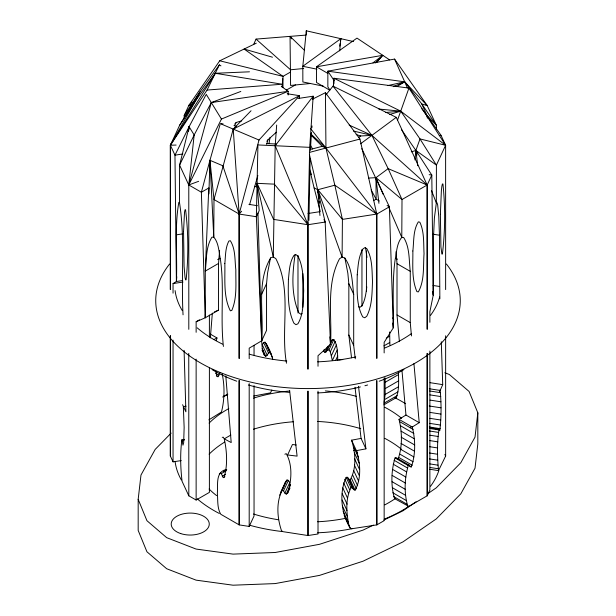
<?xml version="1.0" encoding="UTF-8"?>
<svg xmlns="http://www.w3.org/2000/svg" width="616" height="616" viewBox="0 0 616 616"><rect width="100%" height="100%" fill="white"/><g stroke="black" fill="none" stroke-linecap="round" stroke-linejoin="round"><path stroke-width="0.92" d="M170.347 456.11L170.363 335.797M170.363 289.597L170.378 145.222L179.587 125.387L200.108 91.653L219.381 64.873L220.944 65.897M288.157 94.987L288.157 91.307L281.296 86.309M333.895 83.791L333.903 78.247L408.932 88.088L445.622 145.284L445.637 289.597M183.052 314.838C180.989 277.523 185.285 239.655 179.502 202.61L179.587 165.119L189.097 126.734L205.782 95.157M299.53 98.452L299.538 95.688L287.225 93.74M313.174 98.96L313.182 96.196L298.121 98.483M445.653 456.033L438.53 470.609C437.291 456.964 436.883 442.735 439.085 429.267L430.037 427.866M439.085 429.267L439.809 430.569C441.403 417.302 441.403 403.742 440.171 390.436L442.712 384.638L441.287 341.741M184.169 118.311L184.199 115.438L188.819 105.482L219.735 60.792L256.287 43.166M427.204 353.376L427.242 495.772L408.801 506.421L394.54 498.59C390.744 485.654 391.152 470.855 395.033 457.973L396.05 457.565L409.301 465.219L410.264 466.712L411.265 466.936C415.785 454.485 415.477 439.801 412.266 427.011L399.006 419.357L405.959 415.03L419.219 422.684L412.266 427.011L411.265 426.472L410.264 427.851M407.792 506.244C403.996 493.308 404.412 478.509 408.285 465.619L409.301 465.219M384.153 377.839L384.153 520.651L376.769 524.917L376.769 380.572L376.884 524.878L351.69 528.774L350.312 528.228C341.125 513.436 338.977 493.2 346.138 477.331L347.524 477.3L348.841 479.148L353.692 489.605L355.062 490.19C361.6 478.786 360.429 462.924 356.418 450.635L355.062 449.726L353.692 450.743M349.049 525.825C346.431 513.559 345.137 499.23 350.989 487.787L352.375 487.757L353.692 489.605M257.911 145.907L256.356 216.724L261.692 340.817L249.195 348.156L249.195 358.697M276.669 125.033L275.19 145.746L273.281 257.011L275.845 258.643C292.354 290.791 280.342 328.952 286.494 363.209M308 369.061L307.946 224.709L275.19 145.746L313.182 96.196L309.709 147.347L307.946 224.709L307.938 369.069M310.156 159.02L308.924 220.389M310.349 150.389L311.504 132.479M173.05 293.154L173.05 283.576L176.399 281.512C177.516 255.255 174.274 228.39 178.817 202.364L179.502 202.61M389.889 345.052L389.651 331.97M398.013 459.282C402.525 446.839 402.217 432.147 399.006 419.357M196.134 332.301L196.134 321.752L205.282 317.764L205.398 313.921M208.955 193.901L209.124 188.142M209.748 167.021L209.948 160.299L220.074 124.555M239.185 358.412L239.139 214.045L222.838 165.766L209.948 160.299L209.078 187.803L201.378 192.238L188.758 184.954L179.587 165.119L194.171 134.981L211.296 102.572L240.817 91.453M348.841 479.148L350.211 479.741C356.749 468.337 355.578 452.475 351.567 440.178L361.068 438.4L365.919 448.848L356.418 450.635M384.084 402.348L385.169 394.44L385.054 377.87M383.799 404.866L396.219 397.69C399.445 389.605 398.567 380.488 398.413 371.949M208.778 187.996L205.282 271.094L205.282 317.764L218.541 310.11L218.541 263.44L219.596 250.481M209.463 171.764L209.948 160.299L210.31 162.17M333.387 86.71L333.903 78.247L400.723 111.15L445.622 145.284L436.413 165.119L436.336 202.964L434.395 217.933L433.495 237.291L433.225 295.249L429.876 311.742L429.876 322.284M311.873 127.797L312.027 125.918M210.349 337.853L212.351 313.105M182.736 280.534L176.399 281.512L176.792 276.738M188.943 128.644L189.097 126.734L194.171 134.981L188.789 184.954L188.804 329.329M339.693 50.889L340.81 38.677L302.818 66.289L302.856 81.959L323.385 86.178M366.79 286.856C366.004 293.324 365.165 300.061 361.9 305.821L359.883 307.322L358.543 306.737M270.493 257.935L267.544 273.134L266.551 283.691L266.551 330.361L261.692 340.817C264.11 314.145 256.025 282.251 270.724 257.85L273.281 257.011L257.072 183.345L274.328 184.145L307.946 224.709L325.171 222.06L309.394 154.4M353.522 41.58L306.291 30.8L302.818 66.289L316.94 69.184M414.938 159.944L415.892 150.458L419.997 138.931L400.723 111.15L378.863 109.055M308.008 391.191L308.062 535.543L282.875 531.647L281.497 530.669C277.246 518.187 275.922 502.294 282.166 490.444L283.56 490.837L284.869 493.093L286.24 494.109L287.603 493.2C291.614 480.911 292.785 465.042 286.24 453.638L284.869 454.231M444.868 372.757L449.318 374.482L469.061 391.437L477.823 412.805L477.823 443.882L475.021 468.198L460.83 493.801L436.228 518.949L402.887 541.934L363.078 561.184L319.512 575.39L275.167 583.583L233.056 585.2L196.057 580.141L166.682 568.737L146.939 551.782L138.177 530.422L138.177 499.337L140.979 475.028L155.17 449.426L171.132 433.11M282.744 78.679L282.097 86.995M477.823 412.805L475.021 437.114L460.83 462.716L436.228 487.864L427.697 493.747M188.619 130.53L189.097 126.734L174.967 155.17L176.399 281.512M188.473 131.362L189.097 126.734L189.389 128.636M339.724 46.162L340.132 43.359M340.402 41.48L340.81 38.677L340.278 40.51M268.961 143.721L270.054 137.468M295.118 254.439C292.284 273.596 290.983 294.579 298.76 312.728L300.77 314.229L302.11 313.644M439.439 391.699L439.809 390.105L440.171 390.436L429.306 388.758M275.19 145.746L275.637 143.921M216.324 340.54L216.994 337.961L210.364 334.134M223.408 346.423C220.181 317.587 224.54 288.396 220.443 259.613C218.849 252.06 218.926 243.251 213.767 237.06L213.991 199.53L209.948 160.299L201.378 192.238L205.282 317.764M239.139 214.045L259.013 140.032L299.538 95.688L233.225 129.106L213.991 199.53L239.139 214.045L233.225 129.106L251.043 110.757M188.789 184.954L211.296 102.572L288.157 91.307L221.444 119.065L188.789 184.954L198.645 181.312M249.565 204.758L257.858 175.475M266.666 144.36L267.96 139.786L276.376 132.201M226.072 469.523C215.161 472.195 218.141 484.992 217.348 493.247C218.002 500.184 217.032 508.123 220.79 514.268L239.231 524.917L239.185 380.549M397.566 120.02L408.932 88.088M284.523 484.746L285.685 481.489L287.025 479.987L288.411 480.388L289.72 482.644L284.869 493.093M215.677 371.348L216.994 376.191L217.987 376.738L219.95 372.749M184.6 439.37L181.882 439.793C180.072 453.422 180.442 467.621 182.074 481.296L188.819 495.842L188.758 353.353M253.707 44.306L256.048 39.101L306.106 35.089M271.802 390.051L270.54 392.846L253.607 396.034M261.692 294.148L266.551 283.691M324.355 349.295L323.546 351.043L324.909 352.367L326.28 351.775L332.44 339.47L333.834 339.508C337.899 345.522 337.422 353.415 337.799 360.399M324.909 352.367L327.735 346.269M326.28 351.775L329.106 345.676M330.322 343.066L332.44 339.47M337.206 350.027L332.355 360.476L330.315 351.875L328.975 349.957L333.834 339.508M239.116 380.534L239.116 524.878L249.195 526.434L254.046 515.985L254.046 385.631M330.315 351.875L335.166 341.418M331.477 355.494L336.328 345.037M335.705 360.275L337.722 355.925M280.834 491.938L285.685 481.489M279.672 495.195L281.289 491.714M282.097 489.974L284.115 485.616M282.166 490.444L287.025 479.987M283.56 490.837L288.411 480.388M325.972 94.818L333.017 86.124L396.265 117.356L427.158 185.008L427.196 329.329L427.181 185.023L431.801 175.067L415.892 150.458L401.44 129.63M289.79 486.155L290.598 484.407M286.24 494.109L290.282 485.393M287.603 493.2L290.028 487.972M170.347 289.559L170.347 145.214L207.068 90.059L219.381 64.873M234.411 125.864L236.198 122.484L241.665 120.851M272.711 359.259C271.294 353.214 268.599 347.155 265.011 342.157L263.625 342.558L262.308 344.814L267.159 355.263L265.789 356.279L264.433 355.378L262 350.027M267.159 355.263L268.476 353.014L269.862 352.614L271.202 354.115M249.488 71.81L215.277 73.273L170.378 145.222L174.967 155.17L182.852 153.954M179.587 125.387L196.004 100.046L215.277 73.273L282.097 84.23L207.068 90.059M266.782 141.295L267.96 139.786M376.807 62.285L382.775 55.317L316.462 66.797L316.493 82.475L329.475 90.028M239.116 358.404L239.116 214.06L241.649 211.25M375.506 62.94L382.775 55.317L372.973 62.894M234.865 123.855L236.198 122.484M191.514 106.291L188.819 105.482L192.177 102.094M188.843 105.498L190.259 104.219M257.457 185.855L256.117 186.856L254.778 186.271M358.427 137.653L360.714 135.967L371.902 135.381L427.158 185.008L402.009 199.53L401.778 237.322C396.619 243.513 396.704 252.321 395.11 259.875C391.976 282.39 393.755 305.174 393.301 327.82L384.153 342.373L384.153 352.914M360.476 143.828L396.265 117.356M368.514 178.055L375.968 177.67L388.157 168.653L427.158 185.008M416.07 501.763L402.887 510.849L383.845 520.058M208.87 419.873L221.46 412.027C224.601 399.676 224.825 386.309 222.16 373.858M396.743 86.656L404.704 81.843L427.211 105.552L436.413 125.387L436.421 129.167M218.541 263.44L205.282 271.094C206.637 259.837 205.667 247.147 211.896 237.214L213.767 237.06L209.948 160.299M373.712 200.562L376.137 199.16L379.317 200.985M196.134 321.752L199.453 319.843M386.232 338.223L389.543 336.305M383.899 345.899L389.697 342.55M230.877 435.027L224.247 438.854C226.95 451.266 227.743 464.787 224.247 477.092L223.254 477.631L221.29 473.642L220.274 472.872M219.296 474.012L220.952 473.057M223.439 471.625L226.75 469.708M221.29 473.642L226.265 470.77M222.253 476.253L225.564 474.335M385.323 382.182L398.575 374.536M223.254 477.631L224.909 476.676M385.4 388.473L398.652 380.827M188.758 495.772L196.134 500.038L209.394 492.384L209.394 367.775M385.169 394.44L398.421 386.794M384.654 399.538L397.905 391.884M383.891 403.288L397.151 395.634M290.336 72.157L282.983 76.353L219.735 60.792M286.325 90.113L295.464 84.892M233.225 129.106L234.904 128.19M213.898 339.601L216.994 337.961M312.535 99.145L325.433 92.693L359.952 139.047L376.761 214.075L376.815 358.412L376.769 214.099L389.389 206.814L361.8 148.656M223.5 396.265L227.828 394.178M373.458 525.078L363.078 530.099L319.512 544.305L275.167 552.498L233.056 554.115L196.057 549.056L166.682 537.66L146.939 520.697L138.177 499.337M214.383 311.927L218.541 310.11M393.231 86.663L404.704 81.843L421.829 103.996L436.413 125.387L426.903 115.377L421.767 108.732M389.674 114.491L400.723 111.15L385.562 112.497M411.288 151.852L415.892 150.458L436.413 165.119L419.997 138.931L445.622 145.284L441.033 135.335L426.903 115.377L421.829 103.996L427.211 105.552L394.556 59.082L327.843 71.171L327.858 86.864L329.953 90.021M310.603 149.395L322.23 146.323L325.949 148.04L376.761 214.075L342.411 219.388L317.841 189.705L314.114 187.98L309.455 168.468M309.848 152.306L359.952 139.047M319.95 215.5L317.841 189.705L334.835 185.208L376.761 214.075M222.253 437.391L223.254 437.168L224.247 438.854L231.2 442.558L225.803 375.929M387.857 85.562L404.704 81.843L327.843 71.171L334.041 80.504M338.946 359.99L342.75 359.567M395.21 397.874L396.219 397.69M308.023 213.506L320.32 211.604M176.399 234.842L182.736 233.864M173.05 283.576L183.006 282.036M186.055 406.198L183.337 406.614L184.145 427.473L183.668 442.627L182.975 445.183L181.882 439.793M182.259 440.779L184.069 440.494M170.347 335.751L170.347 456.033L173.05 461.854L181.196 460.591M439.285 135.605L441.033 135.335M303.703 68.499L290.567 69.785L256.048 39.101M310.418 83.507L290.59 85.447L290.051 36.375L304.42 50.25M211.296 102.572L213.19 102.395M182.606 404.727L185.886 411.781L184.092 350.35M176.099 145.068L170.347 145.214L196.004 100.046L200.108 91.653L184.199 115.438L185.955 115.708M327.589 349.926L328.975 349.957M266.512 143.559L276.099 144.005M257.935 144.945L309.709 147.347M221.252 123.716L223.084 123.87M296.25 444.975L292.454 444.513L287.603 454.97L297.097 456.125L289.635 390.706M248.91 204.373L257.419 205.69M433.102 234.219L439.439 235.204L439.855 298.845M239.116 214.06L256.356 216.724L259.19 210.657L257.072 183.345L273.589 219.388L307.946 224.709L307.723 221.96M433.102 285.478L439.439 286.455M430.037 382.675L442.712 384.638M429.637 390.975L440.494 392.661M429.891 394.879L440.756 396.565M430.06 400.1L440.917 401.778M429.206 405.99L440.979 407.815M430.06 412.412L440.917 414.091M429.891 418.341L440.756 420.02M429.637 423.361L440.494 425.04M429.306 426.988L440.171 428.667M429.66 428.49L438.715 429.883M429.306 430.961L438.353 432.363M429.899 435.212L438.045 436.475M429.66 440.571L437.807 441.834M429.521 446.685L437.668 447.947M429.498 452.991L437.645 454.254M429.583 458.912L437.73 460.175M429.768 463.894L437.914 465.157M430.045 467.49L438.192 468.745M429.483 469.207L438.53 470.609M429.175 174.659L431.801 175.067L433.225 295.249L432.771 291.437M215.277 73.273L217.14 73.666M353.392 131.023L371.902 135.381L388.157 168.653L402.009 199.53L375.968 177.67L376.137 199.16L371.14 189.959M272.48 57.203L244.098 49.041L282.983 76.353L282.99 87.403M356.187 134.573L360.714 135.967M233.988 125.379L236.559 126.472M220.328 123.639L259.013 140.032M349.18 125.11L371.902 135.381L333.017 86.124M425.664 104.635L427.242 105.544M396.065 251.628L397.012 263.702L410.264 271.356L410.264 322.607L411.457 335.951M397.012 263.702L397.012 314.953L410.264 322.607M399.9 421.775L413.159 429.421M400.608 425.825L413.86 433.479M401.062 431.138L414.314 438.792M401.216 437.206L414.468 444.852M401.062 443.451L414.314 451.105M400.608 449.28L413.86 456.933M399.9 454.154L413.159 461.8M399.006 457.596L412.266 465.249M403.811 462.631L405.467 463.586M407.954 465.026L411.265 466.936M395.033 457.973L408.285 465.619M394.055 460.244L407.307 467.89M393.2 464.171L406.46 471.825M392.561 469.392L405.813 477.046M215.677 373.442L218.988 375.352M392.184 475.429L405.436 483.083M216.332 375.775L217.987 376.738M392.107 481.72L405.359 489.373M392.338 487.687L405.59 495.341M392.854 492.777L406.106 500.431M393.609 496.527L406.868 504.181M387.087 205.475L389.389 206.814L393.301 327.82L392.754 323.069M327.881 73.435L316.462 66.797L356.987 38.115L389.605 59.875M310.595 133.749L325.949 148.04L334.835 185.208L342.411 219.388L342.103 257.103L339.539 258.743C325.695 284.792 332.27 316.401 330.515 344.498L318.018 355.702L318.018 366.25M310.803 134.865L322.23 146.323M310.51 128.482L325.949 148.04L325.433 92.693M392.746 317.925L393.747 319.304M206.221 94.325L221.444 119.065M290.051 36.375L291.514 38.816M310.264 144.775L312.535 148.987M344.198 515.376L350.312 528.228M444.883 454.446L445.653 456.11L445.637 335.774M344.898 258.027L347.84 273.227L348.841 283.791L353.692 294.24L353.692 345.499L355.263 358.774M348.841 283.791L348.841 335.042L353.692 345.499M351.567 440.178L357.642 453.368M353.753 447.231L358.604 457.68M354.369 452.706L359.22 463.163M354.585 458.828L359.436 469.284M354.369 465.018L359.22 475.475M353.753 470.686L358.604 481.142M352.791 475.298L357.642 485.747M351.567 478.416L356.418 488.865M350.211 479.741L355.062 490.19M347.524 477.3L352.375 487.757M346.138 477.331L350.989 487.787M344.798 479.248L349.649 489.697M343.636 482.867L348.487 493.316M342.758 487.849L347.609 498.305M342.242 493.747L347.093 504.204M342.134 500.015L346.985 510.464M342.45 506.067L347.309 516.516M267.513 346.916L272.364 357.372M265.011 342.157L269.862 352.614M343.158 511.349L348.009 521.798M263.625 342.558L268.476 353.014M262.154 348.44L265.789 356.279M323.97 219.458L325.171 222.06L330.515 344.498L329.891 336.852M394.556 59.082L407.438 87.972M264.433 355.378L262.247 348.325L261.507 339.347M378.932 203.326L375.968 177.67L383.183 194.333M388.873 207.492L401.778 237.322L403.657 237.476C409.886 247.409 408.908 260.098 410.264 271.356M417.717 165.704L415.892 150.458L416.932 153.13M431.485 190.506L436.336 202.964L437.021 202.718L437.676 204.966L438.777 216.393L439.439 235.204M318.811 198.275L317.841 189.705L342.103 257.103L344.667 257.95C352.337 268.206 352.121 282.043 353.692 294.24M266.351 343.659L267.221 346.107M310.425 171.325L311.342 174.651M314.114 187.98L320.081 210.695M415.892 150.458L416.97 155.055M375.968 177.67L376.823 181.327M257.734 187.018L257.072 183.345L257.18 187.187M365.534 247.532L366.959 257.419M317.841 189.705L319.134 197.212M426.903 115.377L427.373 118.187M358.512 386.27L365.919 448.848M348.841 335.042L351.528 357.804M355.009 387.195L361.068 438.4M319.134 201.132L319.35 203.034M413.929 363.594L419.219 422.684M397.012 314.953L399.399 341.641M401.955 370.239L405.959 415.03M306.291 30.8L306.483 34.581M257.942 213.113L261.692 340.817M429.876 351.035L429.876 490.02L427.181 495.842L427.181 353.422M366.435 250.943L366.435 291.36M361.954 249.511L361.954 306.06M318.018 391.168L318.018 533.987L307.938 535.543L307.938 391.199M302.833 273.589L302.833 307.138M297.982 255.471L297.982 312.982M254.046 345.368L254.046 354.955M249.195 383.622L249.195 526.434M209.394 315.061L209.394 337.106M196.134 359.136L196.134 500.038M173.05 340.124L173.05 461.854M403.942 369.577A133.233 76.923 0 0 1 379.248 381.204M367.629 384.992A133.233 76.923 0 0 1 364.942 385.747M360.375 386.933A133.233 76.923 0 0 1 317.648 392.923M289.643 392.392A133.233 76.923 0 0 1 248.371 384.992M236.752 381.204A133.233 76.923 0 0 1 212.058 369.577M217.694 259.644A133.233 76.923 0 0 1 220.128 258.381M395.872 258.381A133.233 76.923 0 0 1 397.505 259.221M446.384 263.987A152.268 87.911 0 0 1 308 388.573A152.268 87.911 0 0 1 169.616 263.987M439.639 296.981A133.233 76.923 0 0 1 430.522 315.338M411.373 333.649A133.233 76.923 0 0 1 384.692 348.017M355.732 356.934A133.233 76.923 0 0 1 317.648 361.838M286.756 361.061A133.233 76.923 0 0 1 249.264 354.161M222.615 344.167A133.233 76.923 0 0 1 197.197 327.835M182.298 310.618A133.233 76.923 0 0 1 175.106 290.59M438.823 470.647A133.233 76.923 0 0 1 430.522 486.286M408.962 506.26A133.233 76.923 0 0 1 384.692 518.972M351.975 528.682A133.233 76.923 0 0 1 317.648 532.794M281.974 531.508A133.233 76.923 0 0 1 249.264 525.117M219.304 513.475A133.233 76.923 0 0 1 197.197 498.791M181.366 479.98A133.233 76.923 0 0 1 175.106 461.538M222.615 397.02A133.233 76.923 0 0 1 226.888 395.041M395.048 397.836A133.233 76.923 0 0 1 405.644 403.734M395.464 498.46A114.199 65.935 0 0 1 384.769 504.881M346.092 518.225A114.199 65.935 0 0 1 317.61 521.767M278.44 519.758A114.199 65.935 0 0 1 253.484 514.006M216.64 495.634A114.199 65.935 0 0 1 209.101 489.035M209.101 423.1A114.199 65.935 0 0 1 228.813 408.562M253.484 398.136A114.199 65.935 0 0 1 289.736 390.983M325.31 390.898A114.199 65.935 0 0 1 356.287 396.319M384.769 407.253A114.199 65.935 0 0 1 401.563 418.264M209.101 454.185A114.199 65.935 0 0 1 224.671 442.065M253.484 429.213A114.199 65.935 0 0 1 293.578 421.744M317.61 421.452A114.199 65.935 0 0 1 360.76 428.674M384.769 438.338A114.199 65.935 0 0 1 401.563 449.349M183.553 231.393L184.092 266.405L185.031 277.493L185.57 279.849L186.109 279.81C188.542 256.641 188.388 232.886 185.57 209.756L185.031 209.786L184.523 212.204L183.553 231.393M440.386 214.283L440.925 246.977L441.857 254.031L442.396 254.061C445.214 230.938 445.376 207.176 442.935 184.007L442.396 183.976L441.857 186.332L441.356 190.914L440.386 214.283M412.859 250.989C413.036 264.449 411.442 278.948 416.878 291.584L418.349 291.93C424.693 280.503 423.13 266.274 424.039 253.6C423.454 243.151 424.424 231.855 419.827 222.184L418.349 221.837C413.02 230.353 413.998 241.326 412.859 250.989M224.84 263.509C225.225 279.133 223.146 296.496 230.338 310.803L231.809 310.456C237.252 297.821 235.651 283.322 235.836 269.862C234.696 260.198 235.666 249.226 230.338 240.71L228.867 241.056C225.233 247.886 225.602 256.01 224.84 263.509M288.411 279.41C288.211 294.009 287.426 309.694 293.909 323.177L295.919 324.686L297.928 323.8C303.703 313.968 303.087 301.863 303.688 290.844C303.195 279.187 303.388 266.728 297.928 256.102L295.919 254.593L293.909 255.478C289.374 262.524 289.312 271.333 288.411 279.41M357.226 274.821C357.195 288.812 355.863 304.196 362.724 316.894L364.734 317.779L366.751 316.27C372.203 305.644 372.01 293.185 372.511 281.527C371.91 270.501 372.518 258.397 366.751 248.571L364.734 247.686L362.724 249.195C358.435 256.98 358.081 266.166 357.226 274.821M180.719 533.579A19.034 10.988 0 0 0 209.271 524.062A19.034 10.988 0 0 0 180.719 514.545A19.034 10.988 0 0 0 180.719 533.579"/></g></svg>
